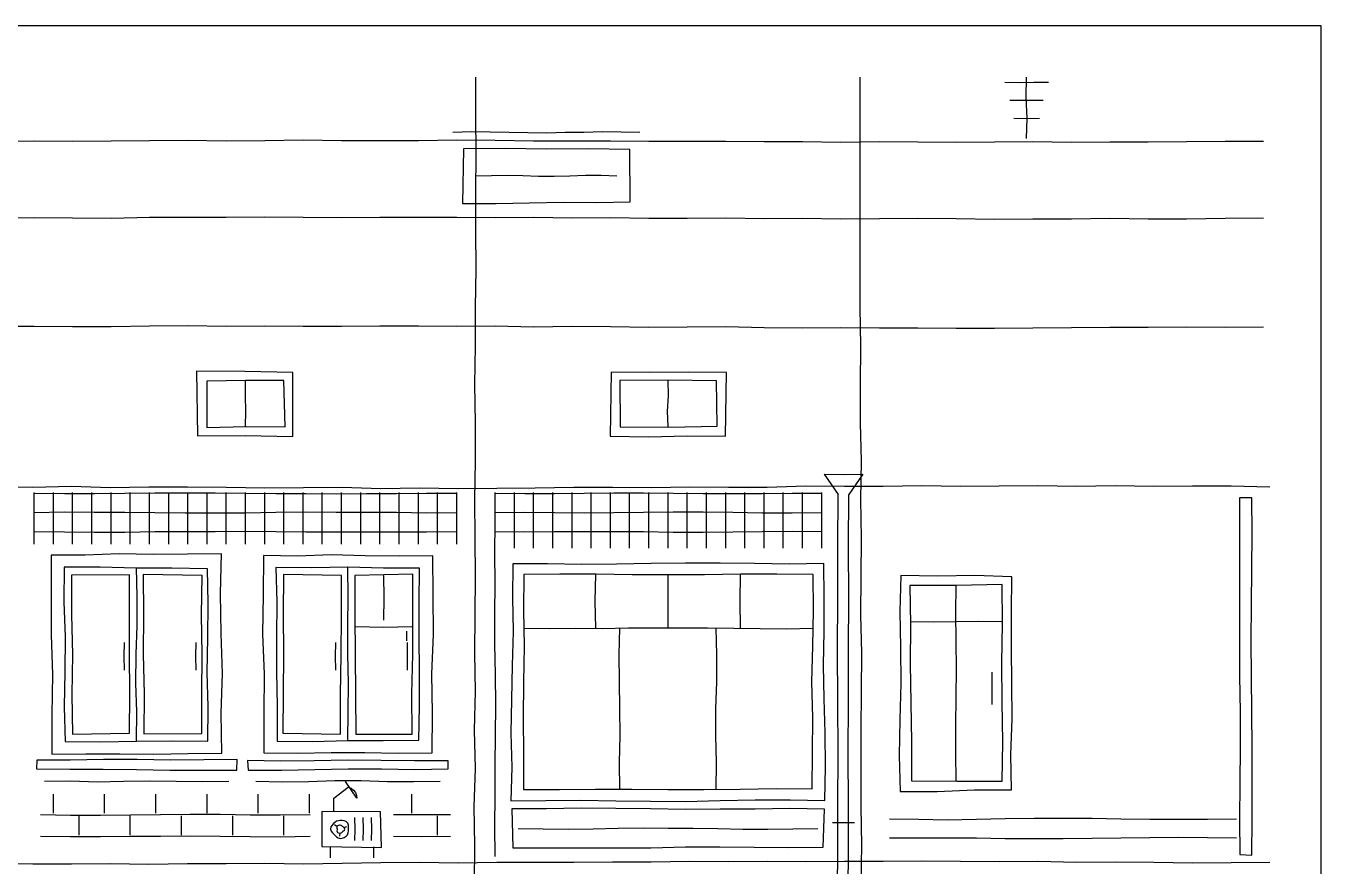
# Model space of a CAD drawing. Header units: millimetres. Extents: x 0 to 345, y 0 to 655.
# Drawn here: x 63.9 to 165, y 589.4 to 655 of the extents above; entities that cross this region are included whole.
import ezdxf

# ---------------------------------------------------------------- set-up
doc = ezdxf.new("R2010")
doc.units = ezdxf.units.MM
for name, color, linetype, true_color in [('01_KARKAS', 1, 'Continuous', 0xd62728), ('02_PROYOMY', 5, 'Continuous', 0x1f5fd6), ('03_BALKONY', 3, 'Continuous', 0x2ca02c), ('04_KLADKA', 32, 'Continuous', 0x8c5a2b), ('05_KONDICIONERY', 6, 'Continuous', 0xc512c5), ('06_VODOSTOK', 4, 'Continuous', 0x0f9aa0), ('08_KRYSHA', 8, 'Continuous', 0x444444)]:
    doc.layers.add(name, color=color, linetype=linetype, true_color=true_color)

msp = doc.modelspace()

# ---------------------------------------------------------------- linework, layer by layer
at = {"layer": '01_KARKAS'}
for points in [[(165, 655), (162, 655), (159, 655), (156, 655), (153, 655), (150, 655), (147, 655), (144, 655), (141, 655), (138, 655), (135, 655), (132, 655), (129, 655), (126, 655), (123, 655), (120, 655), (117, 655), (114, 655), (111, 655), (108, 655), (105, 655), (102, 655), (99, 655), (96, 655), (93, 655), (90, 655), (87, 655), (84, 655), (81, 655), (78, 655), (75, 655), (72, 655), (69, 655), (66, 655), (63, 655)], [(165, 588.58), (165, 591.6), (165, 594.62), (165, 597.64), (165, 600.66), (165, 603.68), (165, 606.7), (165, 609.72), (165, 612.74), (165, 615.75), (165, 618.77), (165, 621.79), (165, 624.81), (165, 627.83), (165, 630.85), (165, 633.87), (165, 636.89), (165, 639.91), (165, 642.92), (165, 645.94), (165, 648.96), (165, 651.98), (165, 655)], [(98.88, 588), (98.9, 591), (98.87, 594), (98.95, 597), (98.89, 600), (98.96, 603), (98.91, 606), (98.93, 609), (98.96, 612), (98.94, 615), (98.9, 618), (98.95, 621), (98.95, 624), (98.92, 627), (98.96, 630), (98.95, 633), (99.02, 636), (99, 639), (99, 642), (99.01, 645), (98.98, 648), (99, 651)], [(129.07, 588), (129.14, 591), (129.09, 594), (129.08, 597), (129.08, 600), (129.11, 603), (129.13, 606), (129.05, 609), (129.09, 612), (129.11, 615), (129.06, 618), (129.1, 621), (129.04, 624), (129.02, 627), (129.06, 630), (128.99, 633), (129.01, 636), (129.01, 639), (129, 642), (129.01, 645), (129.01, 648), (129, 651)], [(61.37, 619), (64.38, 618.96), (67.4, 619.04), (70.42, 618.95), (73.44, 619.01), (76.46, 618.99), (79.48, 618.96), (82.5, 618.93), (85.52, 618.94), (88.54, 618.96), (91.56, 618.88), (94.58, 618.92), (97.6, 618.87), (100.62, 618.9), (103.63, 618.92), (106.65, 618.96), (109.67, 618.98), (112.69, 618.94), (115.71, 619), (118.73, 618.97), (121.75, 618.98), (124.77, 619.08), (127.79, 619.05), (130.81, 619.05), (133.83, 619.11), (136.85, 619.04), (139.87, 619.07), (142.88, 619.1), (145.9, 619.05), (148.92, 619.09), (151.94, 619.05), (154.96, 619.07), (157.98, 619.08), (161, 619)], [(61.37, 589.6), (64.38, 589.55), (67.4, 589.55), (70.42, 589.59), (73.44, 589.53), (76.46, 589.57), (79.48, 589.57), (82.5, 589.61), (85.52, 589.56), (88.54, 589.61), (91.56, 589.65), (94.58, 589.68), (97.6, 589.62), (100.62, 589.69), (103.63, 589.69), (106.65, 589.68), (109.67, 589.72), (112.69, 589.7), (115.71, 589.77), (118.73, 589.73), (121.75, 589.77), (124.77, 589.73), (127.79, 589.75), (130.81, 589.77), (133.83, 589.79), (136.85, 589.75), (139.87, 589.73), (142.88, 589.75), (145.9, 589.69), (148.92, 589.71), (151.94, 589.68), (154.96, 589.62), (157.98, 589.66), (161, 589.67)]]:
    msp.add_lwpolyline(points, dxfattribs=at)
at = {"layer": '02_PROYOMY'}
for points in [[(65.82, 613.67), (65.82, 610.55), (65.81, 607.44), (65.93, 604.33), (65.88, 601.22), (65.87, 598.11)], [(79.12, 613.77), (76.46, 613.73), (73.8, 613.72), (71.14, 613.77), (68.48, 613.66), (65.82, 613.67)], [(79.15, 598.19), (79.1, 601.31), (79.21, 604.42), (79.11, 607.54), (79.06, 610.66), (79.12, 613.77)], [(82.41, 613.64), (82.39, 610.56), (82.34, 607.48), (82.46, 604.4), (82.42, 601.31), (82.42, 598.23)], [(95.64, 613.62), (93, 613.59), (90.35, 613.62), (87.7, 613.68), (85.06, 613.59), (82.41, 613.64)], [(95.58, 598.23), (95.6, 601.31), (95.56, 604.39), (95.68, 607.46), (95.65, 610.54), (95.64, 613.62)], [(66.85, 612.73), (66.81, 610.01), (66.92, 607.28), (66.9, 604.55), (66.85, 601.82), (66.92, 599.1)], [(78.04, 612.59), (75.24, 612.65), (72.45, 612.64), (69.65, 612.73), (66.85, 612.73)], [(71.94, 612.12), (67.41, 612.09)], [(67.41, 612.09), (67.41, 608.99), (67.48, 605.89), (67.43, 602.78), (67.48, 599.68)], [(71.94, 599.77), (71.96, 602.86), (71.95, 605.95), (71.94, 609.03), (71.94, 612.12)], [(72.5, 599.17), (72.51, 601.42), (72.44, 603.67), (72.46, 605.92), (72.55, 608.17), (72.53, 610.42), (72.5, 612.67)], [(77.61, 612.08), (73.01, 612.16)], [(73.01, 612.16), (73.03, 609.05), (73.01, 605.94), (73.08, 602.82), (73.07, 599.71)], [(77.58, 599.72), (77.6, 602.81), (77.61, 605.9), (77.56, 608.99), (77.61, 612.08)], [(78.05, 599.13), (78.08, 601.82), (78, 604.52), (78.05, 607.21), (78.08, 609.9), (78.04, 612.59)], [(94.6, 612.64), (91.79, 612.64), (88.99, 612.73), (86.18, 612.66), (83.38, 612.71)], [(83.38, 612.71), (83.45, 610), (83.41, 607.28), (83.41, 604.57), (83.48, 601.85), (83.46, 599.14)], [(83.98, 612.15), (83.95, 609.05), (83.98, 605.95), (83.93, 602.85), (83.92, 599.75)], [(88.49, 612.06), (83.98, 612.15)], [(88.41, 599.67), (88.41, 602.77), (88.46, 605.87), (88.49, 608.96), (88.49, 612.06)], [(89, 599.17), (89.01, 601.42), (89.05, 603.67), (88.99, 605.92), (88.99, 608.17), (89.03, 610.42), (89, 612.67)], [(94.08, 612.17), (89.53, 612.07)], [(89.53, 612.07), (89.53, 608.97), (89.56, 605.88), (89.6, 602.78), (89.61, 599.69)], [(91.8, 608.58), (91.83, 610.32), (91.8, 612.07)], [(94.01, 599.69), (93.99, 602.81), (94.07, 605.93), (94.06, 609.05), (94.08, 612.17)], [(94.53, 599.2), (94.58, 601.89), (94.6, 604.58), (94.55, 607.26), (94.56, 609.95), (94.6, 612.64)], [(89.6, 608.08), (91.8, 608.05), (94, 608.08)], [(93.6, 606.98), (93.6, 607.73)], [(71.55, 604.68), (71.52, 605.76), (71.55, 606.85)], [(77.15, 604.68), (77.11, 605.76), (77.15, 606.85)], [(88.05, 604.68), (88.02, 605.76), (88.05, 606.85)], [(93.65, 604.68), (93.65, 605.76), (93.65, 606.85)], [(66.92, 599.1), (69.7, 599.07), (72.48, 599.14), (75.27, 599.15), (78.05, 599.13)], [(67.48, 599.68), (71.94, 599.77)], [(73.07, 599.71), (77.58, 599.72)], [(83.46, 599.14), (86.23, 599.12), (89, 599.19), (91.76, 599.18), (94.53, 599.2)], [(83.92, 599.75), (88.41, 599.67)], [(89.61, 599.69), (94.01, 599.69)], [(65.87, 598.11), (68.53, 598.14), (71.18, 598.15), (73.84, 598.12), (76.49, 598.16), (79.15, 598.19)], [(82.42, 598.23), (85.05, 598.2), (87.68, 598.26), (90.31, 598.24), (92.95, 598.19), (95.58, 598.23)], [(64.7, 597.65), (64.67, 596.96)], [(64.67, 596.96), (67.28, 596.94), (69.89, 596.94), (72.49, 596.92), (75.1, 596.87), (77.71, 596.87), (80.32, 596.86)], [(80.36, 597.7), (77.75, 597.68), (75.14, 597.65), (72.53, 597.71), (69.92, 597.7), (67.31, 597.65), (64.7, 597.65)], [(80.32, 596.86), (80.36, 597.7)], [(96.82, 597.6), (94.21, 597.59), (91.6, 597.63), (88.98, 597.66), (86.37, 597.61), (83.76, 597.58), (81.15, 597.63)], [(81.15, 597.63), (81.22, 596.88)], [(81.22, 596.88), (83.82, 596.87), (86.42, 596.92), (89.03, 596.97), (91.63, 596.96), (94.23, 596.92), (96.84, 596.98)], [(96.84, 596.98), (96.82, 597.6)], [(65.3, 596.02), (67.36, 596.03), (69.41, 595.96), (71.47, 596.02), (73.53, 596.03), (75.59, 596.02), (77.64, 595.98), (79.7, 596.02)], [(81.8, 596.02), (83.86, 595.96), (85.91, 595.99), (87.97, 596.05), (90.03, 596.06), (92.09, 595.99), (94.14, 595.99), (96.2, 596.02)]]:
    msp.add_lwpolyline(points, dxfattribs=at)
at = {"layer": '03_BALKONY'}
for points in [[(158.63, 618.14), (158.64, 615.35), (158.62, 612.57), (158.62, 609.78), (158.63, 606.99), (158.62, 604.2), (158.69, 601.42), (158.69, 598.63), (158.66, 595.84), (158.62, 593.05), (158.66, 590.27)], [(159.58, 618.15), (158.63, 618.14)], [(159.59, 590.23), (159.62, 593.03), (159.61, 595.82), (159.62, 598.61), (159.58, 601.4), (159.56, 604.19), (159.53, 606.98), (159.57, 609.77), (159.58, 612.56), (159.62, 615.36), (159.58, 618.15)], [(101.88, 612.98), (101.86, 610.33), (101.9, 607.69), (101.83, 605.04), (101.77, 602.4), (101.73, 599.75), (101.79, 597.1), (101.73, 594.46)], [(126.16, 613.01), (123.46, 612.96), (120.76, 613.02), (118.06, 613.04), (115.37, 613.04), (112.67, 613), (109.97, 612.95), (107.27, 612.93), (104.58, 612.99), (101.88, 612.98)], [(126.25, 594.49), (126.29, 597.13), (126.26, 599.78), (126.18, 602.43), (126.15, 605.07), (126.18, 607.72), (126.2, 610.36), (126.16, 613.01)], [(102.74, 612.15), (102.7, 609.35), (102.76, 606.55), (102.72, 603.75), (102.68, 600.95), (102.7, 598.15), (102.71, 595.35)], [(125.32, 612.14), (122.5, 612.18), (119.67, 612.18), (116.85, 612.13), (114.03, 612.13), (111.2, 612.12), (108.38, 612.17), (105.56, 612.17), (102.74, 612.15)], [(108.35, 607.97), (108.32, 610.07), (108.35, 612.17)], [(114, 607.97), (114.02, 610.07), (114, 612.17)], [(119.65, 607.97), (119.64, 610.07), (119.65, 612.17)], [(125.26, 595.42), (125.29, 598.21), (125.3, 600.99), (125.24, 603.78), (125.3, 606.56), (125.35, 609.35), (125.32, 612.14)], [(132.17, 612.08), (132.11, 609.26), (132.15, 606.45), (132.17, 603.64), (132.1, 600.82), (132.06, 598.01), (132.12, 595.2)], [(140.86, 611.97), (137.97, 612.06), (135.07, 612.02), (132.17, 612.08)], [(140.82, 595.33), (140.78, 598.1), (140.88, 600.88), (140.84, 603.65), (140.83, 606.42), (140.82, 609.2), (140.86, 611.97)], [(140.09, 611.38), (136.49, 611.29), (132.89, 611.28)], [(132.89, 611.28), (132.93, 608.23), (132.91, 605.18), (132.95, 602.13), (133.02, 599.08), (133, 596.03)], [(136.5, 596.02), (136.48, 598.2), (136.47, 600.39), (136.49, 602.57), (136.53, 604.76), (136.51, 606.95), (136.48, 609.13), (136.5, 611.32)], [(140.1, 596.02), (140.14, 599.09), (140.08, 602.17), (140.07, 605.24), (140.11, 608.31), (140.09, 611.38)], [(102.7, 607.97), (104.75, 607.93), (106.81, 607.95), (108.86, 607.94), (110.92, 607.98), (112.97, 607.99), (115.03, 607.99), (117.08, 607.99), (119.14, 607.95), (121.19, 607.93), (123.25, 607.91), (125.3, 607.97)], [(110.23, 595.37), (110.2, 597.47), (110.25, 599.57), (110.24, 601.67), (110.21, 603.77), (110.19, 605.87), (110.23, 607.97)], [(117.77, 595.37), (117.78, 597.47), (117.74, 599.57), (117.72, 601.67), (117.81, 603.77), (117.81, 605.87), (117.77, 607.97)], [(132.95, 608.47), (134.72, 608.46), (136.5, 608.47), (138.27, 608.51), (140.05, 608.47)], [(139.3, 601.99), (139.32, 603.25), (139.3, 604.51)], [(133, 596.03), (136.55, 596.02), (140.1, 596.02)], [(102.71, 595.35), (105.52, 595.36), (108.34, 595.39), (111.16, 595.39), (113.98, 595.37), (116.8, 595.37), (119.62, 595.38), (122.44, 595.44), (125.26, 595.42)], [(132.12, 595.2), (135.02, 595.2), (137.92, 595.33), (140.82, 595.33)], [(101.73, 594.46), (104.46, 594.5), (107.18, 594.53), (109.91, 594.46), (112.63, 594.45), (115.36, 594.42), (118.08, 594.5), (120.8, 594.54), (123.53, 594.54), (126.25, 594.49)], [(126.21, 593.83), (123.5, 593.88), (120.79, 593.83), (118.07, 593.82), (115.36, 593.8), (112.64, 593.86), (109.93, 593.87), (107.22, 593.89), (104.5, 593.84), (101.79, 593.85)], [(101.79, 593.85), (101.89, 590.81)], [(126.11, 590.85), (126.21, 593.83)], [(131.3, 593.07), (133.56, 593.04), (135.82, 593), (138.08, 593.03), (140.33, 593.08), (142.59, 593.11), (144.85, 593.12), (147.11, 593.12), (149.37, 593.07), (151.62, 593.05), (153.88, 593.04), (156.14, 593.03), (158.4, 593.07)], [(102.3, 592.32), (104.25, 592.28), (106.2, 592.26), (108.15, 592.28), (110.1, 592.34), (112.05, 592.36), (114, 592.35), (115.95, 592.35), (117.9, 592.3), (119.85, 592.27), (121.8, 592.27), (123.75, 592.28), (125.7, 592.32)], [(101.89, 590.81), (104.58, 590.79), (107.27, 590.79), (109.96, 590.8), (112.65, 590.81), (115.35, 590.89), (118.04, 590.89), (120.73, 590.85), (123.42, 590.83), (126.11, 590.85)], [(131.3, 591.57), (133.56, 591.58), (135.82, 591.59), (138.08, 591.59), (140.33, 591.53), (142.59, 591.54), (144.85, 591.54), (147.11, 591.55), (149.37, 591.59), (151.62, 591.6), (153.88, 591.63), (156.14, 591.61), (158.4, 591.57)], [(158.66, 590.27), (159.59, 590.23)]]:
    msp.add_lwpolyline(points, dxfattribs=at)
at = {"layer": '04_KLADKA'}
for points in [[(64.5, 614.52), (64.5, 618.55)], [(64.5, 618.5), (66.86, 618.48), (69.21, 618.47), (71.57, 618.5), (73.93, 618.52), (76.29, 618.53), (78.64, 618.52), (81, 618.51), (83.36, 618.49), (85.71, 618.48), (88.07, 618.46), (90.43, 618.48), (92.79, 618.48), (95.14, 618.51), (97.5, 618.5)], [(66, 614.52), (66, 618.55)], [(67.5, 614.52), (67.5, 618.55)], [(69, 614.52), (69, 618.55)], [(70.5, 614.52), (70.5, 618.55)], [(72, 614.52), (72, 618.55)], [(73.5, 614.52), (73.5, 618.55)], [(75, 614.52), (75, 618.55)], [(76.5, 614.52), (76.5, 618.55)], [(78, 614.52), (78, 618.55)], [(79.5, 614.52), (79.5, 618.55)], [(81, 614.52), (81, 618.55)], [(82.5, 614.52), (82.5, 618.55)], [(84, 614.52), (84, 618.55)], [(85.5, 614.52), (85.5, 618.55)], [(87, 614.52), (87, 618.55)], [(88.5, 614.52), (88.5, 618.55)], [(90, 614.52), (90, 618.55)], [(91.5, 614.52), (91.5, 618.55)], [(93, 614.52), (93, 618.55)], [(94.5, 614.52), (94.5, 618.55)], [(96, 614.52), (96, 618.55)], [(97.5, 614.52), (97.5, 618.55)], [(100.5, 590.12), (100.47, 592.49), (100.5, 594.86), (100.51, 597.22), (100.52, 599.59), (100.54, 601.96), (100.52, 604.33), (100.48, 606.7), (100.47, 609.07), (100.49, 611.44), (100.48, 613.81), (100.5, 616.18), (100.5, 618.55)], [(100.5, 618.5), (102.82, 618.48), (105.14, 618.49), (107.45, 618.51), (109.77, 618.52), (112.09, 618.53), (114.41, 618.5), (116.73, 618.48), (119.05, 618.48), (121.36, 618.48), (123.68, 618.51), (126, 618.5)], [(102, 614.22), (102, 618.55)], [(103.5, 614.22), (103.5, 618.55)], [(105, 614.22), (105, 618.55)], [(106.5, 614.22), (106.5, 618.55)], [(108, 614.22), (108, 618.55)], [(109.5, 614.22), (109.5, 618.55)], [(111, 614.22), (111, 618.55)], [(112.5, 614.22), (112.5, 618.55)], [(114, 614.22), (114, 618.55)], [(115.5, 614.22), (115.5, 618.55)], [(117, 614.22), (117, 618.55)], [(118.5, 614.22), (118.5, 618.55)], [(120, 614.22), (120, 618.55)], [(121.5, 614.22), (121.5, 618.55)], [(123, 614.22), (123, 618.55)], [(124.5, 614.22), (124.5, 618.55)], [(126, 614.22), (126, 618.55)], [(64.5, 617), (66.86, 617.04), (69.21, 617.01), (71.57, 617.01), (73.93, 617), (76.29, 616.97), (78.64, 616.97), (81, 616.98), (83.36, 617.01), (85.71, 617.04), (88.07, 617.01), (90.43, 617.03), (92.79, 617.03), (95.14, 616.98), (97.5, 617)], [(100.5, 617), (102.82, 617.02), (105.14, 616.99), (107.45, 616.98), (109.77, 616.99), (112.09, 617.01), (114.41, 617.04), (116.73, 617.04), (119.05, 617.03), (121.36, 616.98), (123.68, 616.98), (126, 617)], [(64.5, 615.5), (66.86, 615.49), (69.21, 615.47), (71.57, 615.47), (73.93, 615.5), (76.29, 615.5), (78.64, 615.52), (81, 615.53), (83.36, 615.52), (85.71, 615.49), (88.07, 615.49), (90.43, 615.48), (92.79, 615.48), (95.14, 615.49), (97.5, 615.5)], [(100.5, 615.5), (102.82, 615.49), (105.14, 615.52), (107.45, 615.52), (109.77, 615.51), (112.09, 615.51), (114.41, 615.46), (116.73, 615.46), (119.05, 615.49), (121.36, 615.52), (123.68, 615.54), (126, 615.5)], [(66, 593.5), (66, 595)], [(70, 593.5), (70, 595)], [(74, 593.5), (74, 595)], [(78, 593.5), (78, 595)], [(82, 593.5), (82, 595)], [(86, 593.5), (86, 595)], [(94, 593.5), (94, 595)], [(65, 593.4), (67.34, 593.36), (69.68, 593.36), (72.02, 593.37), (74.36, 593.41), (76.69, 593.44), (79.03, 593.42), (81.37, 593.38), (83.71, 593.37), (86.05, 593.4)], [(68, 591.8), (68, 593.3)], [(72, 591.8), (72, 593.3)], [(76, 591.8), (76, 593.3)], [(80, 591.8), (80, 593.3)], [(84, 591.8), (84, 593.3)], [(92.55, 593.4), (94.78, 593.4), (97, 593.4)], [(96, 591.8), (96, 593.3)], [(65, 591.7), (67.34, 591.68), (69.68, 591.68), (72.02, 591.7), (74.36, 591.72), (76.69, 591.74), (79.03, 591.72), (81.37, 591.68), (83.71, 591.67), (86.05, 591.7)], [(92.55, 591.7), (94.78, 591.68), (97, 591.7)]]:
    msp.add_lwpolyline(points, dxfattribs=at)
at = {"layer": '05_KONDICIONERY'}
for points in [[(89.7, 594.67), (88.8, 595.97)], [(87.9, 594.67), (89.03, 595.54)], [(89.03, 595.54), (89.25, 595.45)], [(89.25, 595.45), (89.44, 595.3)], [(89.44, 595.3), (89.58, 595.12)], [(89.58, 595.12), (89.67, 594.9)], [(89.67, 594.9), (89.7, 594.67)], [(87.9, 593.67), (87.9, 594.67)], [(91.55, 593.62), (86.96, 593.65)], [(86.96, 593.65), (86.97, 590.9)], [(89.55, 591.37), (89.57, 592.27), (89.55, 593.17)], [(90.2, 591.37), (90.22, 592.27), (90.2, 593.17)], [(90.85, 591.37), (90.86, 592.27), (90.85, 593.17)], [(91.61, 590.83), (91.55, 593.62)], [(88.14, 592.46), (87.96, 592.6)], [(88.36, 591.95), (88.33, 591.72)], [(88.69, 592.39), (88.91, 592.48)], [(86.97, 590.9), (91.61, 590.83)], [(87.6, 590.87), (87.6, 590.02)], [(91, 590.87), (91, 590.02)]]:
    msp.add_lwpolyline(points, dxfattribs=at)
for points in [[(89.04, 592.27), (89.05, 592.41), (89.05, 592.58), (88.99, 592.74), (88.87, 592.86), (88.71, 592.92), (88.55, 592.94), (88.4, 592.94), (88.25, 592.92), (88.11, 592.88), (87.98, 592.79), (87.87, 592.69), (87.76, 592.57), (87.67, 592.43), (87.64, 592.27), (87.68, 592.1), (87.79, 591.97), (87.9, 591.87), (88, 591.76), (88.11, 591.66), (88.24, 591.57), (88.4, 591.54), (88.56, 591.56), (88.71, 591.62), (88.85, 591.7), (88.96, 591.82), (89.02, 591.97), (89.04, 592.12), (89.04, 592.27)], [(88.75, 592.27), (88.73, 592.34), (88.68, 592.4), (88.62, 592.44), (88.57, 592.47), (88.52, 592.52), (88.46, 592.55), (88.4, 592.56), (88.33, 592.56), (88.26, 592.55), (88.19, 592.53), (88.14, 592.48), (88.12, 592.4), (88.13, 592.33), (88.15, 592.27), (88.15, 592.21), (88.14, 592.14), (88.15, 592.06), (88.19, 592), (88.26, 591.97), (88.33, 591.96), (88.4, 591.96), (88.47, 591.98), (88.52, 592.01), (88.57, 592.06), (88.6, 592.1), (88.66, 592.14), (88.72, 592.19), (88.75, 592.27)]]:
    msp.add_lwpolyline(points, close=True, dxfattribs=at)
at = {"layer": '06_VODOSTOK'}
for points in [[(126.2, 620), (127.28, 618.4)], [(126.2, 620), (127.7, 619.95), (129.2, 620)], [(129.2, 620), (128.12, 618.4)], [(127.2, 586.06), (127.26, 590.1), (127.27, 594.14), (127.28, 598.18), (127.25, 602.23), (127.24, 606.27), (127.25, 610.31), (127.25, 614.36), (127.28, 618.4)], [(128.04, 586.06), (128.08, 590.1), (128.1, 594.14), (128.07, 598.18), (128.08, 602.23), (128.09, 606.27), (128.11, 610.31), (128.08, 614.36), (128.12, 618.4)], [(126.85, 592.77), (128.55, 592.77)]]:
    msp.add_lwpolyline(points, dxfattribs=at)
at = {"layer": '08_KRYSHA'}
for points in [[(140.3, 650.6), (141.43, 650.58), (142.57, 650.61), (143.7, 650.6)], [(142, 646.2), (142.04, 647.8), (141.98, 649.4), (142, 651)], [(140.7, 649.2), (142, 649.19), (143.3, 649.2)], [(141, 647.8), (142, 647.77), (143, 647.8)], [(97.2, 646.7), (98.66, 646.74), (100.12, 646.72), (101.58, 646.69), (103.04, 646.67), (104.5, 646.66), (105.96, 646.7), (107.42, 646.7), (108.88, 646.74), (110.34, 646.72), (111.8, 646.7)], [(61.5, 645.98), (64.5, 646.01), (67.5, 645.99), (70.5, 646.02), (73.5, 646.05), (76.5, 646.07), (79.5, 646.02), (82.5, 646.04), (85.5, 646.09), (88.5, 646.06), (91.5, 646.06), (94.5, 646.06), (97.5, 646.09), (100.5, 646.08), (103.5, 646.03), (106.5, 646.03), (109.5, 646.02), (112.5, 645.99), (115.5, 645.99), (118.5, 646), (121.5, 645.96), (124.5, 645.97), (127.5, 645.93), (130.5, 645.97), (133.5, 645.94), (136.5, 645.93), (139.5, 645.95), (142.5, 645.97), (145.5, 645.91), (148.5, 645.94), (151.5, 645.94), (154.5, 645.97), (157.5, 645.99), (160.5, 646)], [(98.02, 645.41), (97.95, 641.12)], [(111.02, 645.34), (107.77, 645.39), (104.52, 645.36), (101.27, 645.42), (98.02, 645.41)], [(111.03, 641.27), (111.02, 645.34)], [(99, 643.3), (100.22, 643.32), (101.44, 643.33), (102.67, 643.32), (103.89, 643.27), (105.11, 643.27), (106.33, 643.29), (107.56, 643.34), (108.78, 643.34), (110, 643.3)], [(97.95, 641.12), (100.57, 641.13), (103.18, 641.19), (105.8, 641.22), (108.41, 641.21), (111.03, 641.27)], [(61.5, 639.98), (64.5, 640.03), (67.5, 640.01), (70.5, 639.99), (73.5, 640.06), (76.5, 640.05), (79.5, 640.05), (82.5, 640.08), (85.5, 640.05), (88.5, 640.03), (91.5, 640.05), (94.5, 640.05), (97.5, 640.06), (100.5, 640.04), (103.5, 640.06), (106.5, 640), (109.5, 640.03), (112.5, 639.99), (115.5, 639.98), (118.5, 640), (121.5, 639.95), (124.5, 639.97), (127.5, 639.94), (130.5, 639.96), (133.5, 639.97), (136.5, 639.96), (139.5, 639.9), (142.5, 639.94), (145.5, 639.92), (148.5, 639.97), (151.5, 639.94), (154.5, 639.92), (157.5, 639.98), (160.5, 640)], [(61.5, 631.54), (64.5, 631.55), (67.5, 631.51), (70.5, 631.53), (73.5, 631.58), (76.5, 631.59), (79.5, 631.55), (82.5, 631.57), (85.5, 631.54), (88.5, 631.54), (91.5, 631.58), (94.5, 631.57), (97.5, 631.56), (100.5, 631.57), (103.5, 631.5), (106.5, 631.55), (109.5, 631.53), (112.5, 631.48), (115.5, 631.49), (118.5, 631.51), (121.5, 631.45), (124.5, 631.43), (127.5, 631.44), (130.5, 631.42), (133.5, 631.43), (136.5, 631.4), (139.5, 631.4), (142.5, 631.41), (145.5, 631.45), (148.5, 631.46), (151.5, 631.48), (154.5, 631.49), (157.5, 631.46), (160.5, 631.5)], [(84.7, 627.92), (80.94, 628), (77.17, 628.03)], [(77.17, 628.03), (77.24, 622.98)], [(84, 627.31), (80.99, 627.3), (77.97, 627.25)], [(77.97, 627.25), (77.98, 623.64)], [(81, 623.7), (81.02, 624.9), (80.99, 626.1), (81, 627.3)], [(84.09, 623.69), (84, 627.31)], [(84.7, 622.94), (84.7, 627.92)], [(109.57, 627.96), (109.47, 622.96)], [(118.57, 627.94), (115.57, 627.96), (112.57, 627.94), (109.57, 627.96)], [(117.78, 627.29), (114.01, 627.32), (110.23, 627.3)], [(110.23, 627.3), (110.25, 623.68)], [(114, 623.7), (113.95, 624.9), (114.04, 626.1), (114, 627.3)], [(117.84, 623.74), (117.78, 627.29)], [(118.48, 622.95), (118.57, 627.94)], [(77.98, 623.64), (81.04, 623.7), (84.09, 623.69)], [(110.25, 623.68), (114.05, 623.67), (117.84, 623.74)], [(77.24, 622.98), (80.97, 623), (84.7, 622.94)], [(109.47, 622.96), (112.47, 622.9), (115.48, 622.99), (118.48, 622.95)]]:
    msp.add_lwpolyline(points, dxfattribs=at)

doc.saveas('drawing.dxf')
